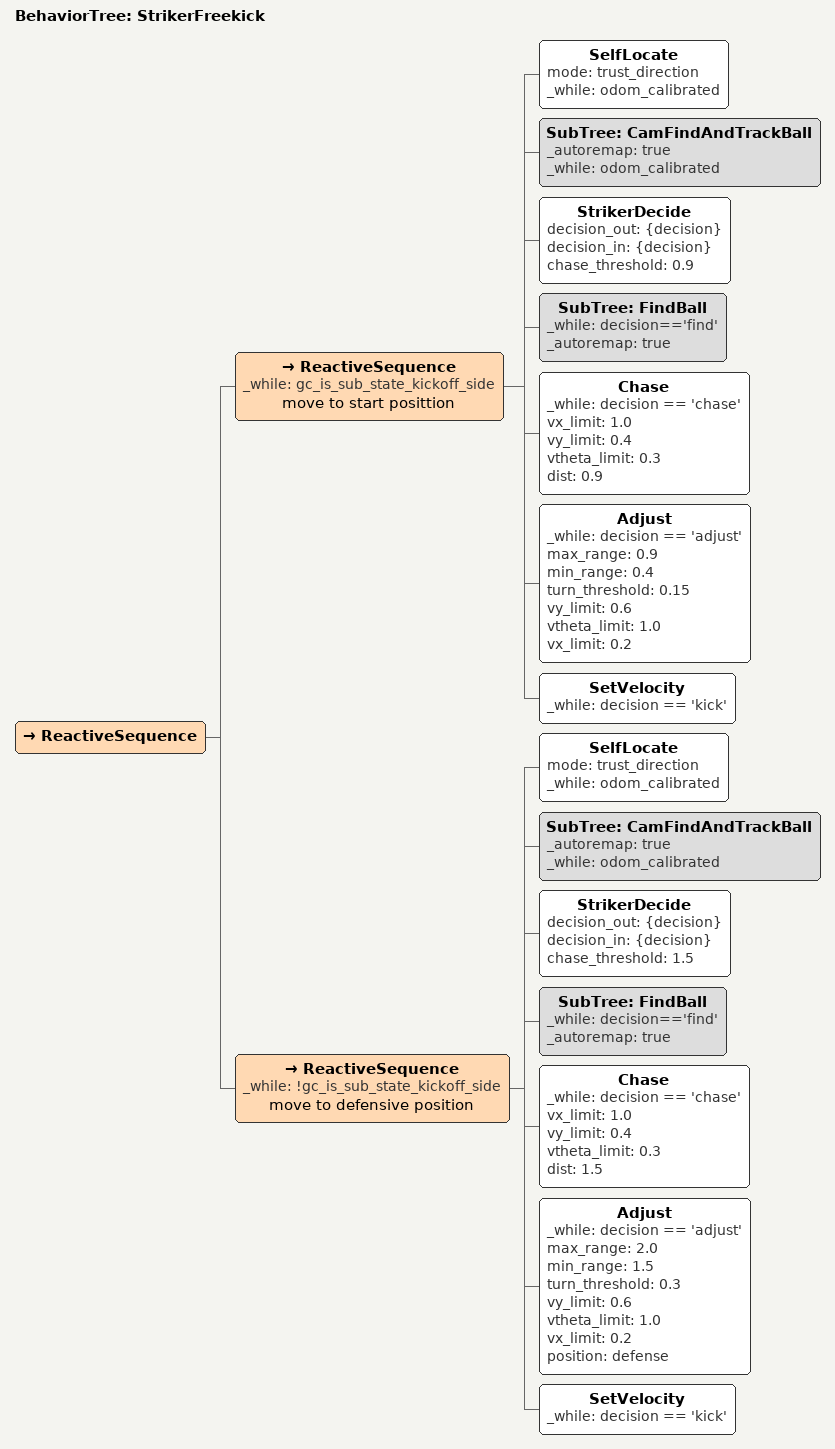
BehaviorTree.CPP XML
<root BTCPP_format="4" >
   <include path="./subtree_cam_find_and_track_ball.xml" />
   <include path="./subtree_find_ball.xml" />
   <BehaviorTree ID="StrikerFreekick">
      <ReactiveSequence>
         <ReactiveSequence _while="gc_is_sub_state_kickoff_side" name="move to start posittion">
            <SelfLocate mode="trust_direction" _while="odom_calibrated" />
            <SubTree ID="CamFindAndTrackBall" _autoremap="true" _while="odom_calibrated"/>
            <StrikerDecide decision_out="{decision}" decision_in="{decision}" chase_threshold="0.9" />
            <SubTree ID="FindBall" _while="decision=='find'" _autoremap="true" />
            <Chase _while="decision == 'chase'" vx_limit="1.0" vy_limit="0.4" vtheta_limit="0.3" dist="0.9"/>
            <Adjust _while="decision == 'adjust'"  max_range="0.9" min_range="0.4" turn_threshold="0.15" vy_limit="0.6" vtheta_limit="1.0" vx_limit="0.2" />
            <SetVelocity _while="decision == 'kick'" />
         </ReactiveSequence>
         <ReactiveSequence _while="!gc_is_sub_state_kickoff_side" name="move to defensive position">
            <SelfLocate mode="trust_direction" _while="odom_calibrated" />
            <SubTree ID="CamFindAndTrackBall" _autoremap="true" _while="odom_calibrated"/>
            <StrikerDecide decision_out="{decision}" decision_in="{decision}" chase_threshold="1.5" />
            <SubTree ID="FindBall" _while="decision=='find'" _autoremap="true" />
            <Chase _while="decision == 'chase'" vx_limit="1.0" vy_limit="0.4" vtheta_limit="0.3" dist="1.5"/>
            <Adjust _while="decision == 'adjust'"  max_range="2.0" min_range="1.5" turn_threshold="0.3" vy_limit="0.6" vtheta_limit="1.0" vx_limit="0.2" position="defense"/>
            <SetVelocity _while="decision == 'kick'" />
         </ReactiveSequence>
      </ReactiveSequence>
   </BehaviorTree>
</root>
